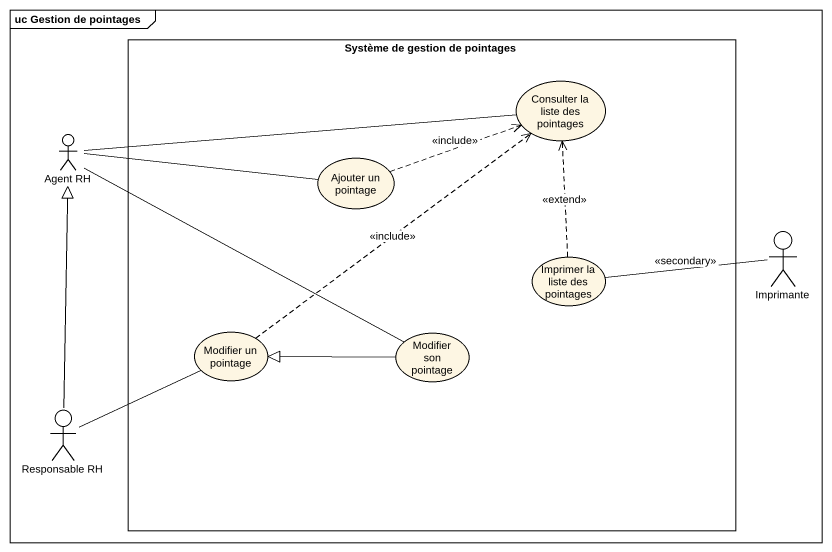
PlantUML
@startuml
mainframe uc Gestion de pointages
rectangle "Système de gestion de pointages" as Système_de_gestion_de {
  usecase "Consulter la liste des pointages" as Consulter_la_liste_des
  usecase "Ajouter un pointage" as Ajouter_un_pointage
  usecase "Imprimer la liste des pointages" as Imprimer_la_liste_des
  usecase "Modifier un pointage" as Modifier_un_pointage
  usecase "Modifier son pointage" as Modifier_son_pointage
}
actor "Agent RH" as Agent_RH
actor Imprimante
actor "Responsable RH" as Responsable_RH
Agent_RH -right- Consulter_la_liste_des
Agent_RH -right- Ajouter_un_pointage
Agent_RH -right- Modifier_son_pointage
Ajouter_un_pointage .right.> Consulter_la_liste_des : <<include>>
Imprimer_la_liste_des .up.> Consulter_la_liste_des : <<extend>>
Imprimer_la_liste_des -right- Imprimante : <<secondary>>
Modifier_un_pointage .up.> Consulter_la_liste_des : <<include>>
Modifier_son_pointage -left-|> Modifier_un_pointage
Responsable_RH -up-|> Agent_RH
Responsable_RH -right- Modifier_un_pointage
@enduml
